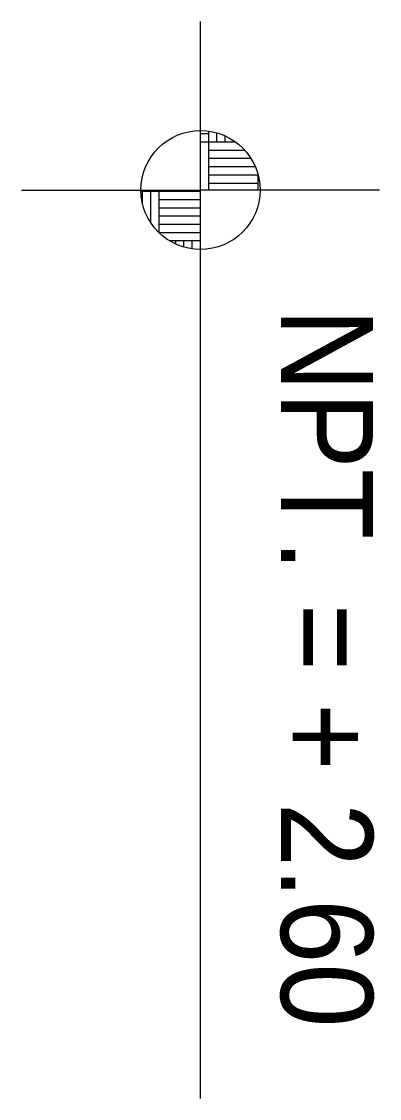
# Model space of a CAD drawing. Header units: millimetres. Extents: x 2033 to 2295, y 1536 to 1691.
# Drawn here: x 2232.771 to 2233.101, y 1546.807 to 1547.803 of the extents above; entities that cross this region are included whole.
import ezdxf

# ---------------------------------------------------------------- set-up
doc = ezdxf.new("R2010")
doc.units = ezdxf.units.MM
doc.layers.add('TEXTOS', color=7, linetype='Continuous', lineweight=5)
doc.layers.add('UNO', color=254, linetype='Continuous', lineweight=9)
doc.styles.add('ARDELG', font='arial.ttf', dxfattribs={"width": 0.9, "height": 0.1})

msp = doc.modelspace()

# ---------------------------------------------------------------- hatches: boundary and pattern name
at = {"layer": 'UNO', "ltscale": 0.005}
h = msp.add_hatch(dxfattribs=at)
h.set_pattern_fill('AR-PARQ1', color=21, scale=0.00015, angle=270, style=0)
h.set_pattern_definition([(360, (2012.801357, 1736.195706), (0.04572, 0.04572), [0.04572, -0.04572]), (360, (2012.801357, 1736.188086), (0.04572, 0.04572), [0.04572, -0.04572]), (360, (2012.801357, 1736.180466), (0.04572, 0.04572), [0.04572, -0.04572]), (360, (2012.801357, 1736.172846), (0.04572, 0.04572), [0.04572, -0.04572]), (360, (2012.801357, 1736.165226), (0.04572, 0.04572), [0.04572, -0.04572]), (360, (2012.801357, 1736.157606), (0.04572, 0.04572), [0.04572, -0.04572]), (360, (2012.801357, 1736.149986), (0.04572, 0.04572), [0.04572, -0.04572]), (270, (2012.847077, 1736.195706), (-0.04572, -0.04572), [0.04572, -0.04572]), (270, (2012.854697, 1736.195706), (-0.04572, -0.04572), [0.04572, -0.04572]), (270, (2012.862317, 1736.195706), (-0.04572, -0.04572), [0.04572, -0.04572]), (270, (2012.869937, 1736.195706), (-0.04572, -0.04572), [0.04572, -0.04572]), (270, (2012.877557, 1736.195706), (-0.04572, -0.04572), [0.04572, -0.04572]), (270, (2012.885177, 1736.195706), (-0.04572, -0.04572), [0.04572, -0.04572]), (270, (2012.892797, 1736.195706), (-0.04572, -0.04572), [0.04572, -0.04572])])
h.paths.add_polyline_path([(2232.93594, 1547.64755), (2232.99094, 1547.64755, 0.414214), (2232.93594, 1547.70255)])
h.paths.add_polyline_path([(2232.93594, 1547.64755), (2232.88094, 1547.64755, 0.414214), (2232.93594, 1547.59255)])

# ---------------------------------------------------------------- linework, layer by layer
for p, q in [((2232.93594, 1546.80738), (2232.93594, 1547.80338)), ((2232.77066, 1547.64755), (2232.93594, 1547.64755)), ((2233.10122, 1547.64755), (2232.93594, 1547.64755))]:
    msp.add_line(p, q, dxfattribs=at)
msp.add_circle((2232.93594, 1547.64755), 0.055, dxfattribs=at)

# ---------------------------------------------------------------- texts
at = {"layer": 'TEXTOS', "ltscale": 0.005, "insert": (2233.09525, 1547.53819), "char_height": 0.085, "width": 1, "attachment_point": 1, "rotation": 270, "style": 'ARDELG'}
msp.add_mtext('NPT. = + 2.60', dxfattribs=at)

doc.saveas('drawing.dxf')
